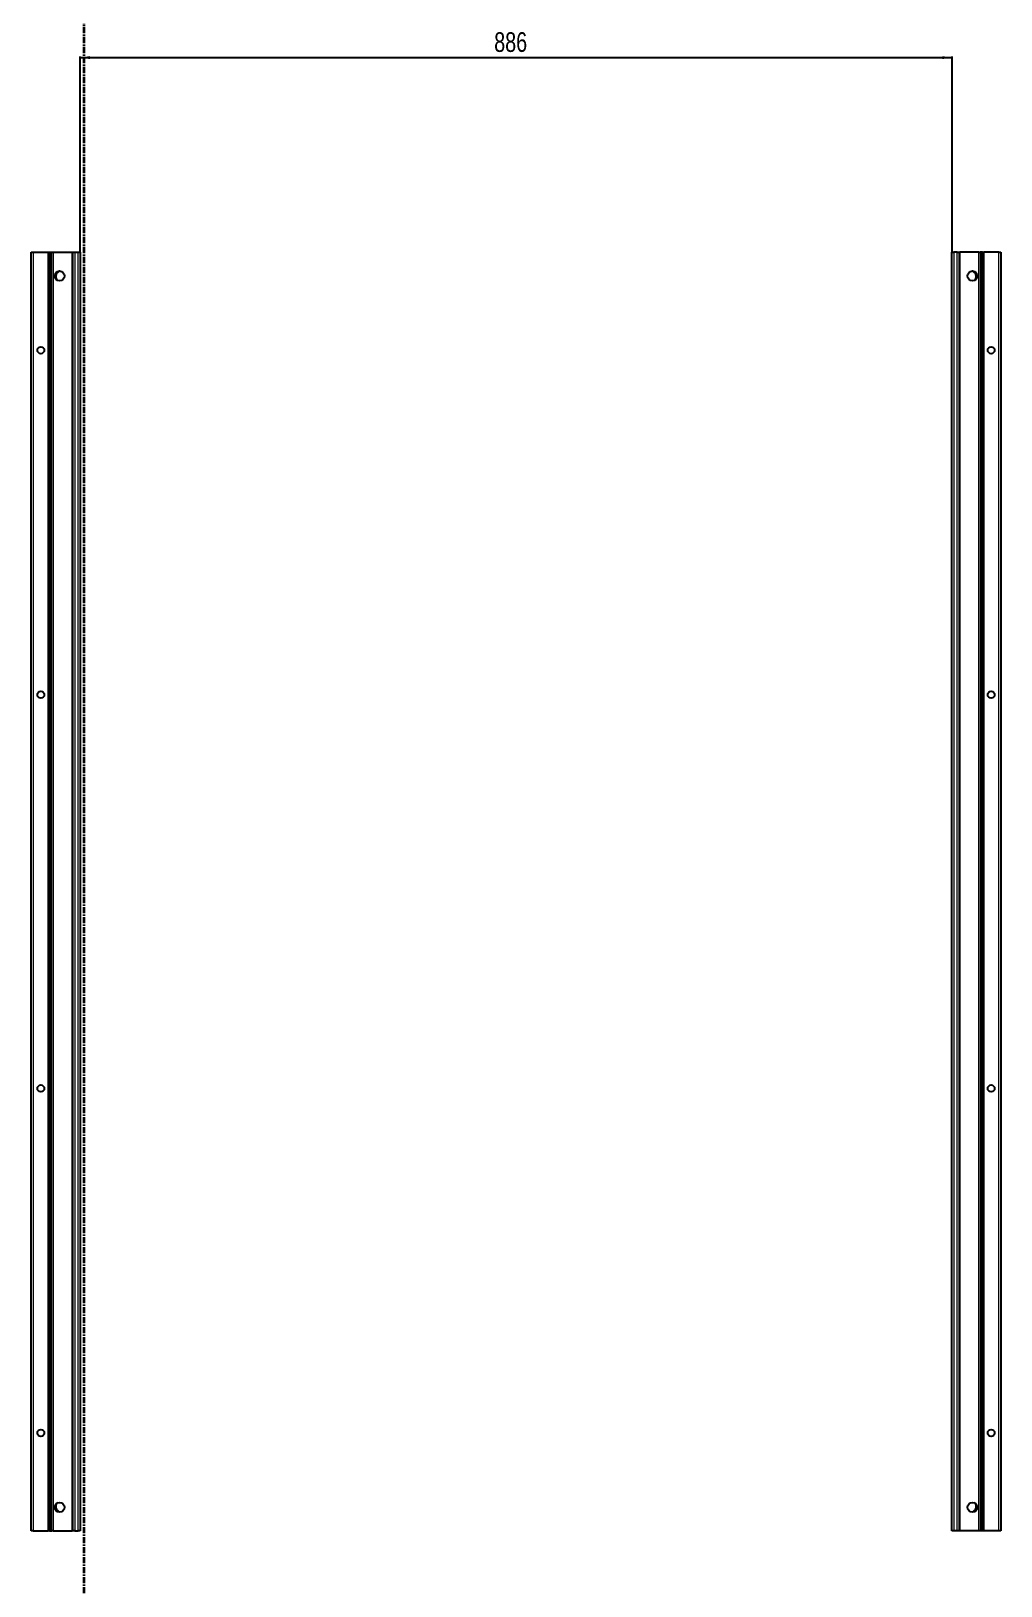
# Model space of a CAD drawing. Header units: millimetres. Extents: x -199 to 3457, y -2247 to 1507.
# Drawn here: x 1193 to 2178, y -908 to 672 of the extents above; entities that cross this region are included whole.
import ezdxf

# ---------------------------------------------------------------- set-up
doc = ezdxf.new("R2010")
doc.units = ezdxf.units.MM
doc.linetypes.add('CENTER', pattern=[10.16, 6.35, -1.27, 1.27, -1.27])
doc.layers.add('FORMAT', color=7, linetype='Continuous')
doc.styles.add('SLDTEXTSTYLE0', font='TXT', dxfattribs={"width": 0.75})
doc.dimstyles.new('SLDDIMSTYLE0', dxfattribs={"dimtxt": 20, "dimasz": 10, "dimexe": 0, "dimexo": 0.0625, "dimgap": 5, "dimtad": 2, "dimdec": 1, "dimrnd": 1e-09, "dimzin": 12, "dimdsep": 46, "dimtxsty": 'SLDTEXTSTYLE0', "dimsah": 1, "dimcen": 0.09, "dimadec": 0, "dimazin": 3, "dimtfac": 1, "dimtofl": 0, "dimtmove": 0, "dimatfit": 3, "dimfxl": 0, "dimfrac": 2, "dimtolj": 1, "dimtzin": 12, "dimarcsym": 0})

# ---------------------------------------------------------------- blocks, each defined once
blk = doc.blocks.new('_D_4')
at = {"layer": 'FORMAT'}
for p, q in [((1242.6, 447.2), (1242.6, 646)), ((1242.6, 645), (2128.6, 645)), ((2128.6, 447.2), (2128.6, 646))]:
    blk.add_line(p, q, dxfattribs=at)
for points in [[(1242.6, 645), (1252.6, 643.5), (1252.6, 646.5)], [(2128.6, 645), (2118.6, 646.5), (2118.6, 643.5)]]:
    blk.add_solid(points, dxfattribs=at)
at = {"layer": 'FORMAT', "insert": (1663.4, 670.8), "char_height": 20, "attachment_point": 1, "style": 'SLDTEXTSTYLE0'}
blk.add_mtext('886', dxfattribs=at)

msp = doc.modelspace()

# ---------------------------------------------------------------- linework, layer by layer
at = {"color": 7, "linetype": 'CENTER', "lineweight": 35}
msp.add_line((1246.28, 1499.09), (1246.28, -1103.67), dxfattribs=at)
at = {"color": 7, "linetype": 'Continuous', "lineweight": 25}
for p, q in [((1192.85, -851.79), (1192.85, 447.21)), ((1192.85, 447.21), (1194.85, 447.21)), ((1194.85, 447.21), (1210.2, 447.21)), ((1210.2, 447.21), (1210.85, 447.21)), ((1210.85, 423.46), (1210.85, 447.21)), ((1210.85, 447.21), (1211.44, 447.21)), ((1211.44, 447.21), (1212.64, 447.21)), ((1212.64, 447.21), (1212.64, -851.79)), ((1212.64, 447.21), (1212.68, 447.21)), ((1212.68, 447.21), (1212.68, -851.79)), ((1212.68, 447.21), (1213.88, 447.21)), ((1213.88, 447.21), (1215.3, 447.21)), ((1215.3, 447.21), (1234.7, 447.21)), ((1234.7, 447.21), (1235.35, 447.21)), ((1235.35, -851.79), (1235.35, 447.21)), ((1235.35, 447.21), (1237.35, 447.21)), ((1237.35, 447.21), (1240.55, 447.21)), ((1240.55, 447.21), (1242.55, 447.21)), ((1242.55, 447.21), (1242.55, -851.79)), ((2128.55, -851.79), (2128.55, 447.21)), ((2128.55, 447.21), (2130.55, 447.21)), ((2133.75, 447.21), (2130.55, 447.21)), ((2133.75, 447.21), (2135.75, 447.21)), ((2135.75, 447.21), (2135.75, -851.79)), ((2135.75, 447.21), (2136.4, 447.21)), ((2155.8, 447.21), (2136.4, 447.21)), ((2155.8, 447.21), (2157.22, 447.21)), ((2158.42, 447.21), (2157.22, 447.21)), ((2158.42, -851.79), (2158.42, 447.21)), ((2158.46, 447.21), (2158.42, 447.21)), ((2158.46, -851.79), (2158.46, 447.21)), ((2159.67, 447.21), (2158.46, 447.21)), ((2159.67, 447.21), (2160.25, 447.21)), ((2160.25, 447.21), (2160.25, 423.46)), ((2160.25, 447.21), (2160.9, 447.21)), ((2176.25, 447.21), (2160.9, 447.21)), ((2176.25, 447.21), (2178.25, 447.21)), ((2178.25, 447.21), (2178.25, -851.79)), ((1220.9, 427.73), (1220.9, 428.14)), ((2150.2, 428.14), (2150.2, 427.73)), ((1210.91, 423.35), (1210.85, 423.46)), ((1210.85, 423.46), (1210.85, 421.96)), ((1210.85, 421.96), (1210.91, 422.06)), ((1210.85, 373.46), (1210.85, 421.96)), ((1210.91, 422.06), (1210.91, 423.35)), ((2160.25, 423.46), (2160.19, 423.35)), ((2160.19, 423.35), (2160.19, 422.06)), ((2160.19, 422.06), (2160.25, 421.96)), ((2160.25, 421.96), (2160.25, 423.46)), ((2160.25, 421.96), (2160.25, 373.46)), ((1210.91, 373.35), (1210.85, 373.46)), ((1210.85, 373.46), (1210.85, 371.96)), ((1210.85, 371.96), (1210.91, 372.06)), ((1210.85, 323.46), (1210.85, 371.96)), ((1210.91, 372.06), (1210.91, 373.35)), ((2160.25, 373.46), (2160.19, 373.35)), ((2160.19, 373.35), (2160.19, 372.06)), ((2160.19, 372.06), (2160.25, 371.96)), ((2160.25, 371.96), (2160.25, 373.46)), ((2160.25, 371.96), (2160.25, 323.46)), ((1210.91, 323.35), (1210.85, 323.46)), ((1210.85, 323.46), (1210.85, 321.96)), ((1210.85, 321.96), (1210.91, 322.06)), ((1210.85, 273.46), (1210.85, 321.96)), ((1210.91, 322.06), (1210.91, 323.35)), ((2160.25, 323.46), (2160.19, 323.35)), ((2160.19, 323.35), (2160.19, 322.06)), ((2160.19, 322.06), (2160.25, 321.96)), ((2160.25, 321.96), (2160.25, 323.46)), ((2160.25, 321.96), (2160.25, 273.46)), ((1210.91, 273.35), (1210.85, 273.46)), ((1210.85, 273.46), (1210.85, 271.96)), ((1210.85, 271.96), (1210.91, 272.06)), ((1210.85, 223.46), (1210.85, 271.96)), ((1210.91, 272.06), (1210.91, 273.35)), ((2160.25, 273.46), (2160.19, 273.35)), ((2160.19, 273.35), (2160.19, 272.06)), ((2160.19, 272.06), (2160.25, 271.96)), ((2160.25, 271.96), (2160.25, 273.46)), ((2160.25, 271.96), (2160.25, 223.46)), ((1210.91, 223.35), (1210.85, 223.46)), ((1210.85, 223.46), (1210.85, 221.96)), ((1210.85, 221.96), (1210.91, 222.06)), ((1210.85, 173.46), (1210.85, 221.96)), ((1210.91, 222.06), (1210.91, 223.35)), ((2160.25, 223.46), (2160.19, 223.35)), ((2160.19, 223.35), (2160.19, 222.06)), ((2160.19, 222.06), (2160.25, 221.96)), ((2160.25, 221.96), (2160.25, 223.46)), ((2160.25, 221.96), (2160.25, 173.46)), ((1210.91, 173.35), (1210.85, 173.46)), ((1210.85, 173.46), (1210.85, 171.96)), ((1210.85, 171.96), (1210.91, 172.06)), ((1210.85, 123.46), (1210.85, 171.96)), ((1210.91, 172.06), (1210.91, 173.35)), ((2160.25, 173.46), (2160.19, 173.35)), ((2160.19, 173.35), (2160.19, 172.06)), ((2160.19, 172.06), (2160.25, 171.96)), ((2160.25, 171.96), (2160.25, 173.46)), ((2160.25, 171.96), (2160.25, 123.46)), ((1210.91, 123.35), (1210.85, 123.46)), ((1210.85, 123.46), (1210.85, 121.96)), ((1210.85, 121.96), (1210.91, 122.06)), ((1210.85, 73.46), (1210.85, 121.96)), ((1210.91, 122.06), (1210.91, 123.35)), ((2160.25, 123.46), (2160.19, 123.35)), ((2160.19, 123.35), (2160.19, 122.06)), ((2160.19, 122.06), (2160.25, 121.96)), ((2160.25, 121.96), (2160.25, 123.46)), ((2160.25, 121.96), (2160.25, 73.46)), ((1210.91, 73.35), (1210.85, 73.46)), ((1210.85, 73.46), (1210.85, 71.96)), ((1210.85, 71.96), (1210.91, 72.06)), ((1210.85, 23.46), (1210.85, 71.96)), ((1210.91, 72.06), (1210.91, 73.35)), ((2160.25, 73.46), (2160.19, 73.35)), ((2160.19, 73.35), (2160.19, 72.06)), ((2160.19, 72.06), (2160.25, 71.96)), ((2160.25, 71.96), (2160.25, 73.46)), ((2160.25, 71.96), (2160.25, 23.46)), ((1210.91, 23.35), (1210.85, 23.46)), ((1210.85, 23.46), (1210.85, 21.96)), ((1210.85, 21.96), (1210.91, 22.06)), ((1210.85, -26.54), (1210.85, 21.96)), ((1210.91, 22.06), (1210.91, 23.35)), ((2160.25, 23.46), (2160.19, 23.35)), ((2160.19, 23.35), (2160.19, 22.06)), ((2160.19, 22.06), (2160.25, 21.96)), ((2160.25, 21.96), (2160.25, 23.46)), ((2160.25, 21.96), (2160.25, -26.54)), ((1210.91, -26.65), (1210.85, -26.54)), ((1210.85, -26.54), (1210.85, -28.04)), ((1210.85, -28.04), (1210.91, -27.94)), ((1210.85, -76.54), (1210.85, -28.04)), ((1210.91, -27.94), (1210.91, -26.65)), ((2160.25, -26.54), (2160.19, -26.65)), ((2160.19, -26.65), (2160.19, -27.94)), ((2160.19, -27.94), (2160.25, -28.04)), ((2160.25, -28.04), (2160.25, -26.54)), ((2160.25, -28.04), (2160.25, -76.54)), ((1210.91, -76.65), (1210.85, -76.54)), ((1210.85, -76.54), (1210.85, -78.04)), ((1210.85, -78.04), (1210.91, -77.94)), ((1210.85, -126.54), (1210.85, -78.04)), ((1210.91, -77.94), (1210.91, -76.65)), ((2160.25, -76.54), (2160.19, -76.65)), ((2160.19, -76.65), (2160.19, -77.94)), ((2160.19, -77.94), (2160.25, -78.04)), ((2160.25, -78.04), (2160.25, -76.54)), ((2160.25, -78.04), (2160.25, -126.54)), ((1210.91, -126.65), (1210.85, -126.54)), ((1210.85, -126.54), (1210.85, -128.04)), ((1210.85, -128.04), (1210.91, -127.94)), ((1210.85, -176.54), (1210.85, -128.04)), ((1210.91, -127.94), (1210.91, -126.65)), ((2160.25, -126.54), (2160.19, -126.65)), ((2160.19, -126.65), (2160.19, -127.94)), ((2160.19, -127.94), (2160.25, -128.04)), ((2160.25, -128.04), (2160.25, -126.54)), ((2160.25, -128.04), (2160.25, -176.54)), ((1210.91, -176.65), (1210.85, -176.54)), ((1210.85, -176.54), (1210.85, -178.04)), ((1210.85, -178.04), (1210.91, -177.94)), ((1210.85, -226.54), (1210.85, -178.04)), ((1210.91, -177.94), (1210.91, -176.65)), ((2160.25, -176.54), (2160.19, -176.65)), ((2160.19, -176.65), (2160.19, -177.94)), ((2160.19, -177.94), (2160.25, -178.04)), ((2160.25, -178.04), (2160.25, -176.54)), ((2160.25, -178.04), (2160.25, -226.54)), ((1210.91, -226.65), (1210.85, -226.54)), ((1210.85, -226.54), (1210.85, -228.04)), ((1210.85, -228.04), (1210.91, -227.94)), ((1210.85, -276.54), (1210.85, -228.04)), ((1210.91, -227.94), (1210.91, -226.65)), ((2160.25, -226.54), (2160.19, -226.65)), ((2160.19, -226.65), (2160.19, -227.94)), ((2160.19, -227.94), (2160.25, -228.04)), ((2160.25, -228.04), (2160.25, -226.54)), ((2160.25, -228.04), (2160.25, -276.54)), ((1210.91, -276.65), (1210.85, -276.54)), ((1210.85, -276.54), (1210.85, -278.04)), ((1210.85, -278.04), (1210.91, -277.94)), ((1210.85, -326.54), (1210.85, -278.04)), ((1210.91, -277.94), (1210.91, -276.65)), ((2160.25, -276.54), (2160.19, -276.65)), ((2160.19, -276.65), (2160.19, -277.94)), ((2160.19, -277.94), (2160.25, -278.04)), ((2160.25, -278.04), (2160.25, -276.54)), ((2160.25, -278.04), (2160.25, -326.54)), ((1210.91, -326.65), (1210.85, -326.54)), ((1210.85, -326.54), (1210.85, -328.04)), ((1210.85, -328.04), (1210.91, -327.94)), ((1210.85, -376.54), (1210.85, -328.04)), ((1210.91, -327.94), (1210.91, -326.65)), ((2160.25, -326.54), (2160.19, -326.65)), ((2160.19, -326.65), (2160.19, -327.94)), ((2160.19, -327.94), (2160.25, -328.04)), ((2160.25, -328.04), (2160.25, -326.54)), ((2160.25, -328.04), (2160.25, -376.54)), ((1210.91, -376.65), (1210.85, -376.54)), ((1210.85, -376.54), (1210.85, -378.04)), ((1210.85, -378.04), (1210.91, -377.94)), ((1210.85, -426.54), (1210.85, -378.04)), ((1210.91, -377.94), (1210.91, -376.65)), ((2160.25, -376.54), (2160.19, -376.65)), ((2160.19, -376.65), (2160.19, -377.94)), ((2160.19, -377.94), (2160.25, -378.04)), ((2160.25, -378.04), (2160.25, -376.54)), ((2160.25, -378.04), (2160.25, -426.54)), ((1210.91, -426.65), (1210.85, -426.54)), ((1210.85, -426.54), (1210.85, -428.04)), ((1210.85, -428.04), (1210.91, -427.94)), ((1210.85, -476.54), (1210.85, -428.04)), ((1210.91, -427.94), (1210.91, -426.65)), ((2160.25, -426.54), (2160.19, -426.65)), ((2160.19, -426.65), (2160.19, -427.94)), ((2160.19, -427.94), (2160.25, -428.04)), ((2160.25, -428.04), (2160.25, -426.54)), ((2160.25, -428.04), (2160.25, -476.54)), ((1210.91, -476.65), (1210.85, -476.54)), ((1210.85, -476.54), (1210.85, -478.04)), ((1210.85, -478.04), (1210.91, -477.94)), ((1210.85, -526.54), (1210.85, -478.04)), ((1210.91, -477.94), (1210.91, -476.65)), ((2160.25, -476.54), (2160.19, -476.65)), ((2160.19, -476.65), (2160.19, -477.94)), ((2160.19, -477.94), (2160.25, -478.04)), ((2160.25, -478.04), (2160.25, -476.54)), ((2160.25, -478.04), (2160.25, -526.54)), ((1210.91, -526.65), (1210.85, -526.54)), ((1210.85, -526.54), (1210.85, -528.04)), ((1210.85, -528.04), (1210.91, -527.94)), ((1210.85, -576.54), (1210.85, -528.04)), ((1210.91, -527.94), (1210.91, -526.65)), ((2160.25, -526.54), (2160.19, -526.65)), ((2160.19, -526.65), (2160.19, -527.94)), ((2160.19, -527.94), (2160.25, -528.04)), ((2160.25, -528.04), (2160.25, -526.54)), ((2160.25, -528.04), (2160.25, -576.54)), ((1210.91, -576.65), (1210.85, -576.54)), ((1210.85, -576.54), (1210.85, -578.04)), ((1210.85, -578.04), (1210.91, -577.94)), ((1210.85, -626.54), (1210.85, -578.04)), ((1210.91, -577.94), (1210.91, -576.65)), ((2160.25, -576.54), (2160.19, -576.65)), ((2160.19, -576.65), (2160.19, -577.94)), ((2160.19, -577.94), (2160.25, -578.04)), ((2160.25, -578.04), (2160.25, -576.54)), ((2160.25, -578.04), (2160.25, -626.54)), ((1210.91, -626.65), (1210.85, -626.54)), ((1210.85, -626.54), (1210.85, -628.04)), ((1210.85, -628.04), (1210.91, -627.94)), ((1210.85, -676.54), (1210.85, -628.04)), ((1210.91, -627.94), (1210.91, -626.65)), ((2160.25, -626.54), (2160.19, -626.65)), ((2160.19, -626.65), (2160.19, -627.94)), ((2160.19, -627.94), (2160.25, -628.04)), ((2160.25, -628.04), (2160.25, -626.54)), ((2160.25, -628.04), (2160.25, -676.54)), ((1210.91, -676.65), (1210.85, -676.54)), ((1210.85, -676.54), (1210.85, -678.04)), ((1210.85, -678.04), (1210.91, -677.94)), ((1210.85, -726.54), (1210.85, -678.04)), ((1210.91, -677.94), (1210.91, -676.65)), ((2160.25, -676.54), (2160.19, -676.65)), ((2160.19, -676.65), (2160.19, -677.94)), ((2160.19, -677.94), (2160.25, -678.04)), ((2160.25, -678.04), (2160.25, -676.54)), ((2160.25, -678.04), (2160.25, -726.54)), ((1210.91, -726.65), (1210.85, -726.54)), ((1210.85, -726.54), (1210.85, -728.04)), ((2160.25, -726.54), (2160.19, -726.65)), ((2160.25, -728.04), (2160.25, -726.54)), ((1210.85, -728.04), (1210.91, -727.94)), ((1210.85, -776.54), (1210.85, -728.04)), ((1210.91, -727.94), (1210.91, -726.65)), ((2160.19, -726.65), (2160.19, -727.94)), ((2160.19, -727.94), (2160.25, -728.04)), ((2160.25, -728.04), (2160.25, -776.54)), ((1210.91, -776.65), (1210.85, -776.54)), ((1210.85, -776.54), (1210.85, -778.04)), ((1210.85, -778.04), (1210.91, -777.94)), ((1210.85, -826.54), (1210.85, -778.04)), ((1210.91, -777.94), (1210.91, -776.65)), ((2160.25, -776.54), (2160.19, -776.65)), ((2160.19, -776.65), (2160.19, -777.94)), ((2160.19, -777.94), (2160.25, -778.04)), ((2160.25, -778.04), (2160.25, -776.54)), ((2160.25, -778.04), (2160.25, -826.54)), ((1210.91, -826.65), (1210.85, -826.54)), ((1210.85, -826.54), (1210.85, -828.04)), ((1210.85, -828.04), (1210.91, -827.94)), ((1210.85, -851.79), (1210.85, -828.04)), ((1210.91, -827.94), (1210.91, -826.65)), ((1220.9, -832.73), (1220.9, -832.32)), ((2150.2, -832.32), (2150.2, -832.73)), ((2160.25, -826.54), (2160.19, -826.65)), ((2160.19, -826.65), (2160.19, -827.94)), ((2160.19, -827.94), (2160.25, -828.04)), ((2160.25, -828.04), (2160.25, -826.54)), ((2160.25, -828.04), (2160.25, -851.79)), ((1194.85, -851.79), (1192.85, -851.79)), ((1194.85, -851.79), (1210.2, -851.79)), ((1210.85, -851.79), (1210.2, -851.79)), ((1211.44, -851.79), (1210.85, -851.79)), ((1211.44, -851.79), (1212.64, -851.79)), ((1212.64, -851.79), (1212.68, -851.79)), ((1212.68, -851.79), (1213.88, -851.79)), ((1215.3, -851.79), (1213.88, -851.79)), ((1215.3, -851.79), (1234.7, -851.79)), ((1235.35, -851.79), (1234.7, -851.79)), ((1237.35, -851.79), (1235.35, -851.79)), ((1237.35, -851.79), (1240.55, -851.79)), ((1242.55, -851.79), (1240.55, -851.79)), ((2130.55, -851.79), (2128.55, -851.79)), ((2133.75, -851.79), (2130.55, -851.79)), ((2135.75, -851.79), (2133.75, -851.79)), ((2136.4, -851.79), (2135.75, -851.79)), ((2155.8, -851.79), (2136.4, -851.79)), ((2157.22, -851.79), (2155.8, -851.79)), ((2158.42, -851.79), (2157.22, -851.79)), ((2158.46, -851.79), (2158.42, -851.79)), ((2159.67, -851.79), (2158.46, -851.79)), ((2160.25, -851.79), (2159.67, -851.79)), ((2160.9, -851.79), (2160.25, -851.79)), ((2176.25, -851.79), (2160.9, -851.79)), ((2178.25, -851.79), (2176.25, -851.79))]:
    msp.add_line(p, q, dxfattribs=at)
at = {"color": 8, "linetype": 'Continuous', "lineweight": 18}
for p, q in [((1194.85, 447.21), (1194.85, -851.79)), ((1210.2, -851.79), (1210.2, 447.21)), ((1211.44, 447.21), (1211.44, -851.79)), ((1213.88, -851.79), (1213.88, 447.21)), ((1215.3, 447.21), (1215.3, -851.79)), ((1234.7, -851.79), (1234.7, 447.21)), ((1237.35, 447.21), (1237.35, -851.79)), ((1240.55, -851.79), (1240.55, 447.21)), ((2130.55, 447.21), (2130.55, -851.79)), ((2133.75, -851.79), (2133.75, 447.21)), ((2136.4, 447.21), (2136.4, -851.79)), ((2155.8, -851.79), (2155.8, 447.21)), ((2157.22, 447.21), (2157.22, -851.79)), ((2159.67, -851.79), (2159.67, 447.21)), ((2160.9, 447.21), (2160.9, -851.79)), ((2176.25, -851.79), (2176.25, 447.21))]:
    msp.add_line(p, q, dxfattribs=at)
at = {"color": 7, "linetype": 'Continuous', "lineweight": 25}
for centre, radius in [((1221.7, 423.21), 5), ((2149.4, 423.21), 5), ((1202.75, 347.71), 3.5), ((2168.35, 347.71), 3.5), ((1202.75, -2.29), 3.5), ((2168.35, -2.29), 3.5), ((1202.75, -402.29), 3.5), ((2168.35, -402.29), 3.5), ((1202.75, -752.29), 3.5), ((2168.35, -752.29), 3.5), ((1221.7, -827.79), 5), ((2149.4, -827.79), 5)]:
    msp.add_circle(centre, radius, dxfattribs=at)
for centre, radius, start, end in [((1223.2, 422.71), 5.25, 119.14074, 233.81086), ((1220.4, 427.73), 0.5, 299.14074, 0), ((2150.7, 427.73), 0.5, 180, 240.85926), ((2147.9, 422.71), 5.25, 306.18942, 60.85926), ((1223.2, -827.29), 5.25, 126.18914, 240.85926), ((1220.4, -832.32), 0.5, 0, 60.85926), ((2150.7, -832.32), 0.5, 119.14074, 180), ((2147.9, -827.29), 5.25, 299.14074, 53.81078)]:
    msp.add_arc(centre, radius, start, end, dxfattribs=at)

# ---------------------------------------------------------------- dimensions: what is measured, and where the dimension line sits
at = {"layer": 'FORMAT'}
dim = msp.add_linear_dim(base=(2128.55, 645), p1=(1242.55, 447.21), p2=(2128.55, 447.21), angle=0, dimstyle='SLDDIMSTYLE0', dxfattribs=at)
dim.commit()
dim.dimension.update_dxf_attribs({"geometry": '_D_4', "text_midpoint": (1685.55, 645), "dimtype": 160})

doc.saveas('drawing.dxf')
